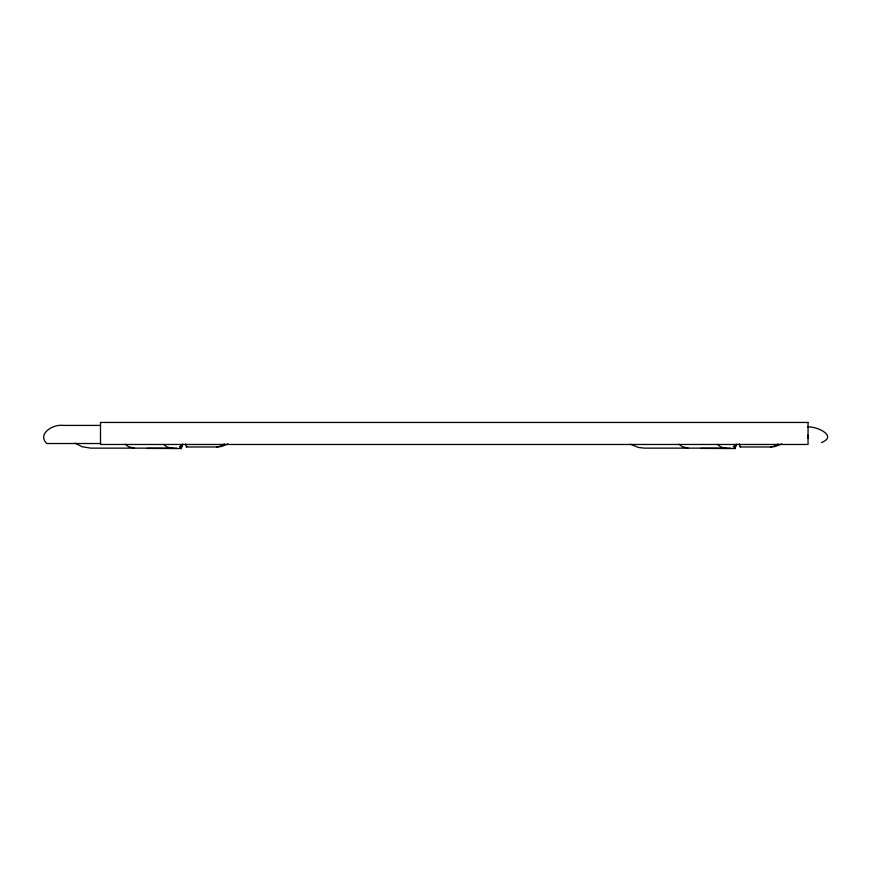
<?xml version="1.0" encoding="UTF-8"?>
<svg xmlns="http://www.w3.org/2000/svg" width="871" height="871" viewBox="0 0 871 871"><rect width="100%" height="100%" fill="white"/><g stroke="black" fill="none" stroke-linecap="round" stroke-linejoin="round"><path stroke-width="1.31" d="M807.918 438.146L807.918 435.054M182.518 444.362L181.408 445.843L182.3 445.843L179.47 447.019L183.248 444.362L182.518 444.362L181.353 448.554L147.014 448.391M186.83 446.475L186.296 446.856L185.621 443.894M740.59 446.475L740.056 446.856L739.381 443.894M224.348 443.894L221.572 445.854L217.053 446.986L186.481 446.986M778.108 443.894L775.332 445.854L770.813 446.986L740.241 446.986M733.23 447.019L737.008 444.362L736.278 444.362L735.113 448.554L700.785 448.391M228.017 443.894L221.539 446.475L216.901 446.986M781.777 443.894L775.299 446.475L770.661 446.986M734.177 446.627L736.06 445.843L735.168 445.843M821.473 442.577C838.479 435.772 815.877 426.05 807.798 426.953M100.59 425.407L62.886 425.407C53.599 423.894 36.538 433.91 46.838 443.524L100.698 443.524M176.791 448.13L90.726 448.13L82.016 446.714L75.026 443.132M730.551 448.13L644.486 448.13L638.617 447.498L630.419 444.232M727.078 448.554L720.927 447.019L717.149 444.362M688.09 448.13L682.374 446.714L678.868 444.232M173.318 448.554L167.167 447.019L163.389 444.362M134.33 448.13L128.614 446.714L125.097 444.232M735.113 448.554L734.166 445.843M181.353 448.554L180.406 445.843M808.048 422.446L100.503 422.446L100.503 444.471L808.048 444.471L808.048 422.446"/></g></svg>
